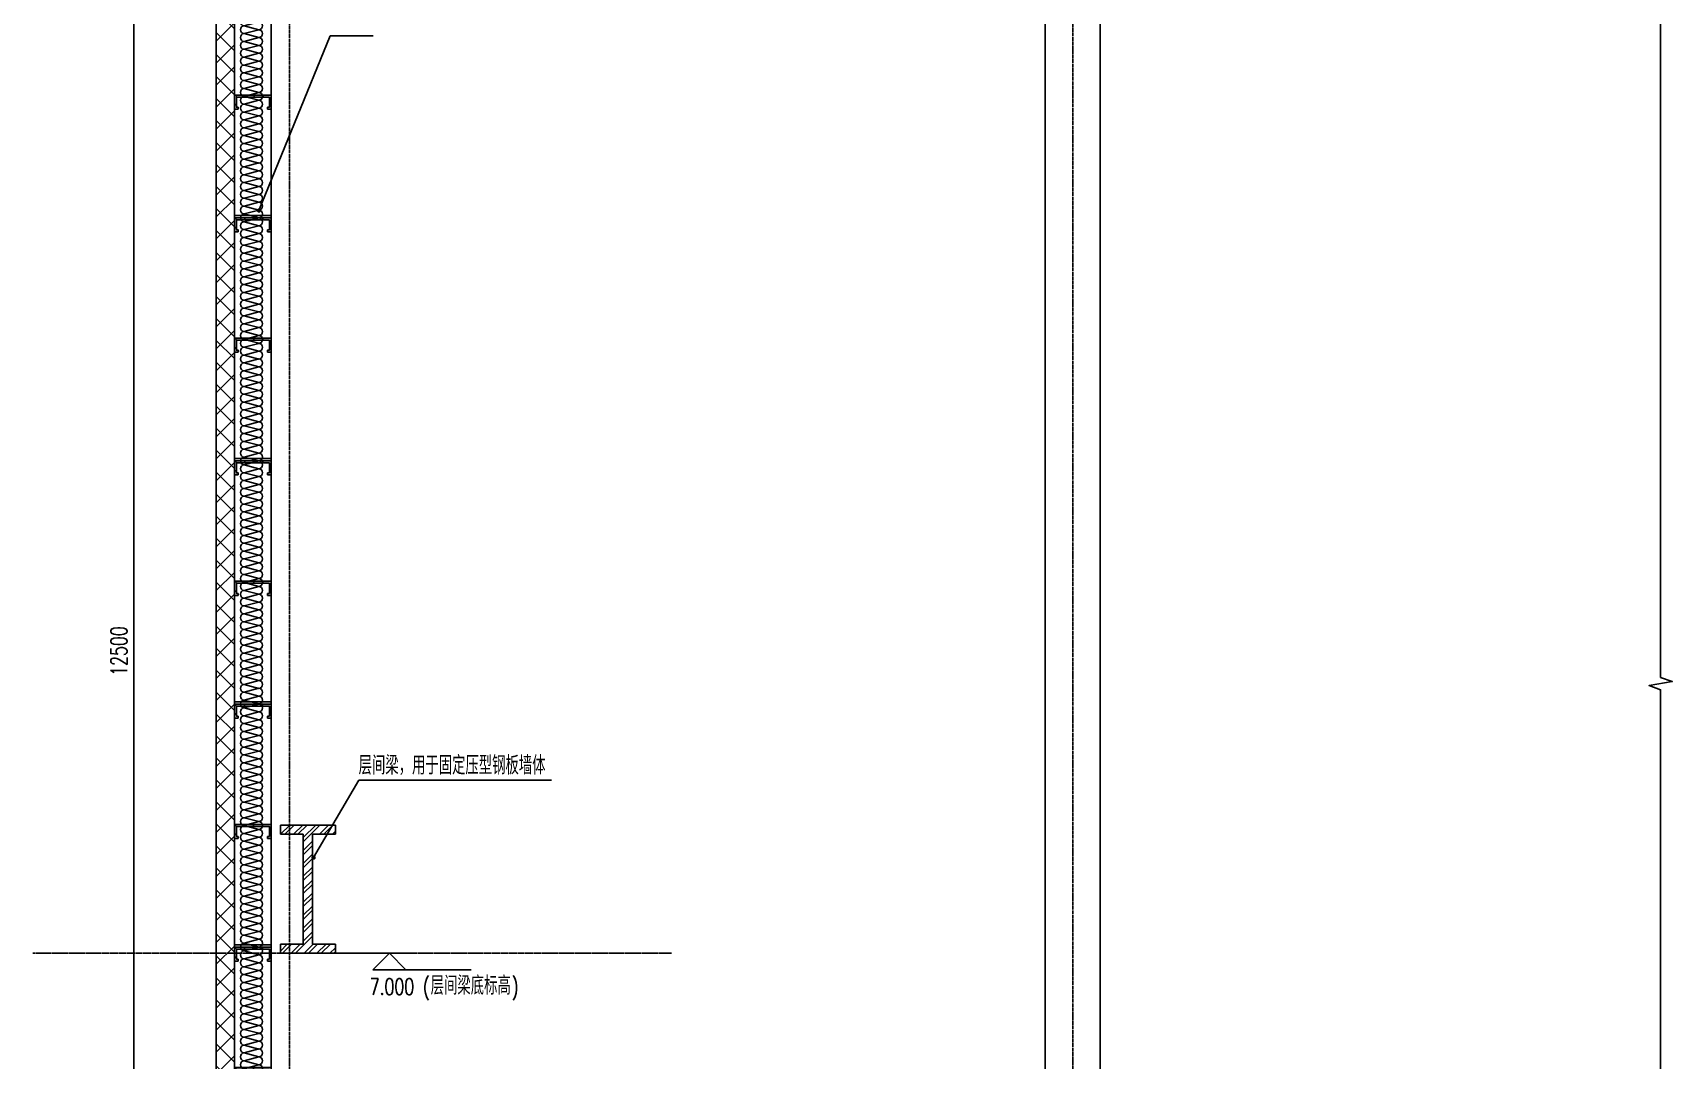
# Model space of a CAD drawing. Extents: x -1899985 to 1774885, y 556286 to 2175695.
# Drawn here: x -1014667 to -1005714, y 574674 to 580283 of the extents above; entities that cross this region are included whole.
import ezdxf

# ---------------------------------------------------------------- set-up
doc = ezdxf.new("R2010")
doc.units = 0
doc.header["$LTSCALE"] = 10
doc.header["$MEASUREMENT"] = 0
doc.linetypes.add('20剖面图$0$__DASH', pattern=[0.35, 0.25, -0.1])
doc.linetypes.add('20剖面图$0$DOTE', pattern=[2.42, 2, -0.2, 0.02, -0.2])
doc.layers.get('Defpoints').update_dxf_attribs({"color": 210})
for name, color, linetype in [('20剖面图$0$A-AXIS-DOTE', 14, '20剖面图$0$DOTE'), ('20剖面图$0$A-AXIS-DP', 126, 'Continuous'), ('20剖面图$0$A-AXIS-SYMB', 3, 'Continuous'), ('20剖面图$0$A-HATCH-2', 251, 'Continuous'), ('20剖面图$0$A-LIN-V', 9, 'Continuous'), ('20剖面图$0$AS-WALL', 40, 'Continuous'), ('20剖面图$0$DIM_ELEV', 3, 'Continuous'), ('20剖面图$0$DIM_SYMB', 3, 'Continuous'), ('20剖面图$0$PUB_HATCH', 8, 'Continuous'), ('20剖面图$0$PUB_TEXT', 7, 'Continuous'), ('20剖面图$0$建-墙-填充', 8, 'Continuous'), ('20剖面图$0$建-柱-钢', 9, 'Continuous'), ('A-LIN-V', 9, 'Continuous')]:
    doc.layers.add(name, color=color, linetype=linetype)
doc.styles.add('20剖面图$0$_TCH_DIM', font='SIMPLEX', dxfattribs={"bigfont": 'GBCBIG'})
doc.styles.add('20剖面图$0$_TCH_DIM_T3', font='SIMPLEX', dxfattribs={"width": 0.705882, "bigfont": 'GBCBIG'})
doc.dimstyles.new('20剖面图$0$_TCH_ARCH&&30', dxfattribs={"dimtxt": 89.25, "dimasz": 30, "dimexe": 30, "dimexo": 30, "dimgap": 37.875, "dimtad": 1, "dimdec": 0, "dimzin": 0, "dimdsep": 46, "dimtxsty": '20剖面图$0$_TCH_DIM_T3', "dimblk": '20剖面图$0$_ArchTick', "dimcen": 0.09, "dimclrt": 7, "dimazin": 2, "dimtfac": 1, "dimtdec": 0, "dimtix": 1, "dimtmove": 2, "dimatfit": 3, "dimfxl": 1, "dimtolj": 1, "dimtzin": 0, "dimarcsym": 0})

# ---------------------------------------------------------------- blocks, each defined once
blk = doc.blocks.new('20剖面图$0$G$CBF9D2CED')
at = {"layer": '20剖面图$0$建-墙-填充'}
h = blk.add_hatch(dxfattribs=at)
h.set_pattern_fill('金属', color=256, scale=20, style=0)
h.set_pattern_definition([(45, (0, 0), (-35.3553, 35.3553), []), (45, (23.57, 0), (-35.3553, 35.3553), [])])
h.paths.add_polyline_path([(-150, 0), (-150, -50), (-25, -50), (-25, -650), (-150, -650), (-150, -700), (150, -700), (150, -650), (25, -650), (25, -50), (150, -50), (150, 0)])
at = {"layer": '20剖面图$0$建-柱-钢'}
for p, q in [((-150, 0), (-150, -50)), ((150, 0), (-150, 0)), ((150, -50), (150, 0)), ((-150, -50), (-25, -50)), ((-25, -50), (-25, -650)), ((25, -650), (25, -50)), ((25, -50), (150, -50)), ((-25, -650), (-150, -650)), ((-150, -650), (-150, -700)), ((-150, -700), (150, -700)), ((150, -650), (25, -650)), ((150, -700), (150, -650))]:
    blk.add_line(p, q, dxfattribs=at)
blk = doc.blocks.new('20剖面图$0$_ArchTick')
at = {"color": 0, "linetype": 'ByBlock', "const_width": 0.4}
blk.add_lwpolyline([(-0.5, -0.5), (0.5, 0.5)], dxfattribs=at)
blk = doc.blocks.new('*D230')
at = {"layer": '20剖面图$0$A-AXIS-DP', "color": 0, "lineweight": -2, "transparency": 16777216}
for p, q in [((-1013882.1, 583157.5), (-1014144.1, 583157.5)), ((-1014114.1, 570657.5), (-1014114.1, 583157.5)), ((-1013882.1, 570657.5), (-1014144.1, 570657.5))]:
    blk.add_line(p, q, dxfattribs=at)
at = {"layer": 'Defpoints', "color": 0, "transparency": 16777216}
for p in [(-1014114.1, 583157.5), (-1013852.1, 583157.5), (-1013852.1, 570657.5)]:
    blk.add_point(p, dxfattribs=at)
at = {"layer": '20剖面图$0$A-AXIS-DP', "color": 0, "lineweight": -2, "transparency": 16777216, "xscale": 30, "yscale": 30, "zscale": 30}
for p, rotation in [((-1014114.1, 583157.5), 90), ((-1014114.1, 570657.5), 270)]:
    blk.add_blockref('20剖面图$0$_ArchTick', p, dxfattribs=dict(at, rotation=rotation))
at = {"layer": '20剖面图$0$A-AXIS-DP', "color": 7, "transparency": 16777216, "insert": (-1014196.6, 576907.5), "char_height": 89.25, "attachment_point": 5, "rotation": 90, "style": '20剖面图$0$_TCH_DIM_T3'}
blk.add_mtext('\\A1;12500', dxfattribs=at)
blk = doc.blocks.new('20剖面图$0$CURVEPATTERNLIB$SYSLIB$岩棉板')
at = {"color": 0}
for p, q in [((0, -17), (12, -67)), ((12, -67), (24, -17))]:
    blk.add_line(p, q, dxfattribs=at)
for centre, start, end in [((12, -17), 0, 180), ((0, -67), 270, 0), ((24, -67), 180, 270)]:
    blk.add_arc(centre, 12, start, end, dxfattribs=at)
blk = doc.blocks.new('20剖面图$0$CURVEPATTERNLIB$SYSLIB$防水材料1')
at = {"layer": '20剖面图$0$PUB_HATCH'}
h = blk.add_hatch(dxfattribs=at)
h.set_pattern_fill('ANSI31', color=256, scale=10, angle=90, style=0)
h.set_pattern_definition([(45, (-196995.837, -685381.036), (11.22532015, -11.22532015), [])])
h.paths.add_polyline_path([(35, 0), (0, 0), (0, -100), (35, -100), (35, -90), (30, -90), (30, -95), (5, -95), (5, -5), (30, -5), (30, -10), (35, -10)])
h = blk.add_hatch(dxfattribs=at)
h.set_pattern_fill('ANSI31', color=256, scale=10, angle=90, style=0)
h.set_pattern_definition([(45, (-196695.837, -685381.036), (11.22532015, -11.22532015), [])])
h.paths.add_polyline_path([(335, 0), (300, 0), (300, -100), (335, -100), (335, -90), (330, -90), (330, -95), (305, -95), (305, -5), (330, -5), (330, -10), (335, -10)])
at = {"layer": '20剖面图$0$A-LIN-V', "extrusion": (-3.26108e-18, 2.41725e-31, -1)}
blk.add_line((600, 0), (600, -100), dxfattribs=at)
at = {"layer": '20剖面图$0$A-LIN-V'}
for p, q in [((30, -10), (35, -10)), ((330, -10), (335, -10)), ((30, -90), (35, -90)), ((330, -90), (335, -90))]:
    blk.add_line(p, q, dxfattribs=at)
at = {"layer": '20剖面图$0$A-LIN-V', "extrusion": (-3.26108e-18, 2.41725e-31, -1)}
for points in [[(-35, -10), (-35, 0), (0, 0), (0, -100), (-35, -100), (-35, -90)], [(-335, -10), (-335, 0), (-300, 0), (-300, -100), (-335, -100), (-335, -90)], [(-30, -10), (-30, -5), (-5, -5), (-5, -95), (-30, -95), (-30, -90)], [(-330, -10), (-330, -5), (-305, -5), (-305, -95), (-330, -95), (-330, -90)]]:
    blk.add_lwpolyline(points, dxfattribs=at)
at = {"layer": '20剖面图$0$A-LIN-V', "xscale": 0.8142221102150538, "yscale": 0.8108108108108109, "zscale": 0.8142221102150538}
for p in [(0, -20.1), (19.5, -20.1), (39.1, -20.1), (58.6, -20.1), (78.2, -20.1), (97.7, -20.1), (117.2, -20.1), (136.8, -20.1), (156.3, -20.1), (175.9, -20.1), (195.4, -20.1), (215, -20.1), (234.5, -20.1), (254, -20.1), (273.6, -20.1), (293.1, -20.1), (312.7, -20.1), (332.2, -20.1), (351.7, -20.1), (371.3, -20.1), (390.8, -20.1), (410.4, -20.1), (429.9, -20.1), (449.5, -20.1), (469, -20.1), (488.5, -20.1), (508.1, -20.1), (527.6, -20.1), (547.2, -20.1), (566.7, -20.1), (586.2, -20.1)]:
    blk.add_blockref('20剖面图$0$CURVEPATTERNLIB$SYSLIB$岩棉板', p, dxfattribs=at)
blk = doc.blocks.new('20剖面图')
at = {"layer": '20剖面图$0$PUB_HATCH'}
h = blk.add_hatch(dxfattribs=at)
h.set_pattern_fill('多孔材料', color=256, scale=30, style=0)
h.set_pattern_definition([(45, (60, 0), (-60.000061, 60.000061), []), (135, (60, 0), (-60.000061, -60.000061), [])])
h.paths.add_polyline_path([(-1013564.3, 570657.5), (-1013564.3, 585907.5), (-1013664.3, 585907.5), (-1013664.3, 570657.5)])
at = {"layer": '20剖面图$0$A-AXIS-DOTE'}
for p, q in [((-1008987.4, 565767.9), (-1008987.4, 590567)), ((-1013264.3, 565758.8), (-1013264.3, 585146))]:
    blk.add_line(p, q, dxfattribs=at)
at = {"layer": '20剖面图$0$A-AXIS-DOTE', "linetype": '20剖面图$0$__DASH', "ltscale": 2}
blk.add_line((-1014666.6, 575257.5), (-1011178.9, 575257.5), dxfattribs=at)
at = {"layer": '20剖面图$0$A-AXIS-SYMB'}
for p, q in [((-1013431.4, 579312.5), (-1013042.5, 580267.2)), ((-1013042.5, 580267.2), (-1012808.2, 580267.2)), ((-1013133.5, 575779.8), (-1012886.9, 576201.9)), ((-1012886.9, 576201.9), (-1011833.8, 576201.9))]:
    blk.add_line(p, q, dxfattribs=at)
at = {"layer": '20剖面图$0$A-AXIS-SYMB', "const_width": 12}
for points in [[(-1013433.6, 579307, 1), (-1013429.1, 579318.1, 1)], [(-1013136.5, 575774.7, 1), (-1013130.5, 575785, 1)]]:
    blk.add_lwpolyline(points, format="xyb", close=True, dxfattribs=at)
at = {"layer": '20剖面图$0$A-LIN-V'}
for p, q in [((-1013364.3, 572757.5), (-1013364.3, 583157.5)), ((-1009137.4, 572757.5), (-1009137.4, 582457.5)), ((-1008837.4, 572757.5), (-1008837.4, 582457.5))]:
    blk.add_line(p, q, dxfattribs=at)
at = {"layer": '20剖面图$0$AS-WALL'}
for p, q in [((-1013664.3, 570657.5), (-1013664.3, 585907.5)), ((-1013564.3, 570657.5), (-1013564.3, 585907.5))]:
    blk.add_line(p, q, dxfattribs=at)
at = {"layer": '20剖面图$0$DIM_ELEV'}
for p, q in [((-1013019.2, 575257.5), (-1012628.8, 575257.5)), ((-1012718.8, 575257.5), (-1012808.8, 575167.5)), ((-1012718.8, 575257.5), (-1012628.8, 575167.5)), ((-1012808.8, 575167.5), (-1012272.4, 575167.5))]:
    blk.add_line(p, q, dxfattribs=at)
at = {"layer": '20剖面图$0$DIM_SYMB'}
blk.add_lwpolyline([(-1005777.2, 587596.5), (-1005777.2, 576763.9), (-1005714.2, 576741), (-1005840.2, 576718.7), (-1005777.2, 576696.4), (-1005777.2, 565863.8)], dxfattribs=at)
at = {"layer": '20剖面图$0$A-HATCH-2', "xscale": 2.190559711114787, "yscale": 1.999999999990687, "zscale": 1.999999999990687, "rotation": 269.9999999972877}
for p in [(-1013364.3, 580599.5), (-1013364.3, 579272.5), (-1013364.3, 577945.5), (-1013364.3, 576618.5), (-1013364.3, 575291.5)]:
    blk.add_blockref('20剖面图$0$CURVEPATTERNLIB$SYSLIB$防水材料1', p, dxfattribs=at)
at = {"layer": '20剖面图$0$A-LIN-V'}
blk.add_blockref('20剖面图$0$G$CBF9D2CED', (-1013164.3, 575957.5), dxfattribs=at)
at = {"layer": '20剖面图$0$PUB_TEXT', "style": '20剖面图$0$_TCH_DIM'}
for s, height, p in [('层间梁，用于固定压型钢板墙体', 101.277, (-1012887.3, 576233.4)), ('层间梁底标高', 101.28, (-1012493.9, 575031))]:
    blk.add_text(s, height=height, dxfattribs=at).set_placement(p)
at = {"layer": '20剖面图$0$PUB_TEXT', "style": '20剖面图$0$_TCH_DIM', "width": 0.705882}
for s, height, p in [('7.000', 89.25, (-1012826.9, 575031)), ('(', 89.2, (-1012535.9, 575031)), (')', 89.2, (-1012051.5, 575031))]:
    blk.add_text(s, height=height, dxfattribs=at).set_placement(p)
at = {"layer": '20剖面图$0$A-AXIS-DP'}
dim = blk.add_aligned_dim(p1=(-1013852.1, 570657.5), p2=(-1013852.1, 583157.5), distance=262, dimstyle='20剖面图$0$_TCH_ARCH&&30', dxfattribs=at)
dim.commit()
dim.dimension.update_dxf_attribs({"geometry": '*D230', "text_midpoint": (-1014196.6, 576907.5)})

msp = doc.modelspace()

# ---------------------------------------------------------------- block references
at = {"layer": 'A-LIN-V'}
msp.add_blockref('20剖面图', (0, 0), dxfattribs=at)

doc.saveas('drawing.dxf')
